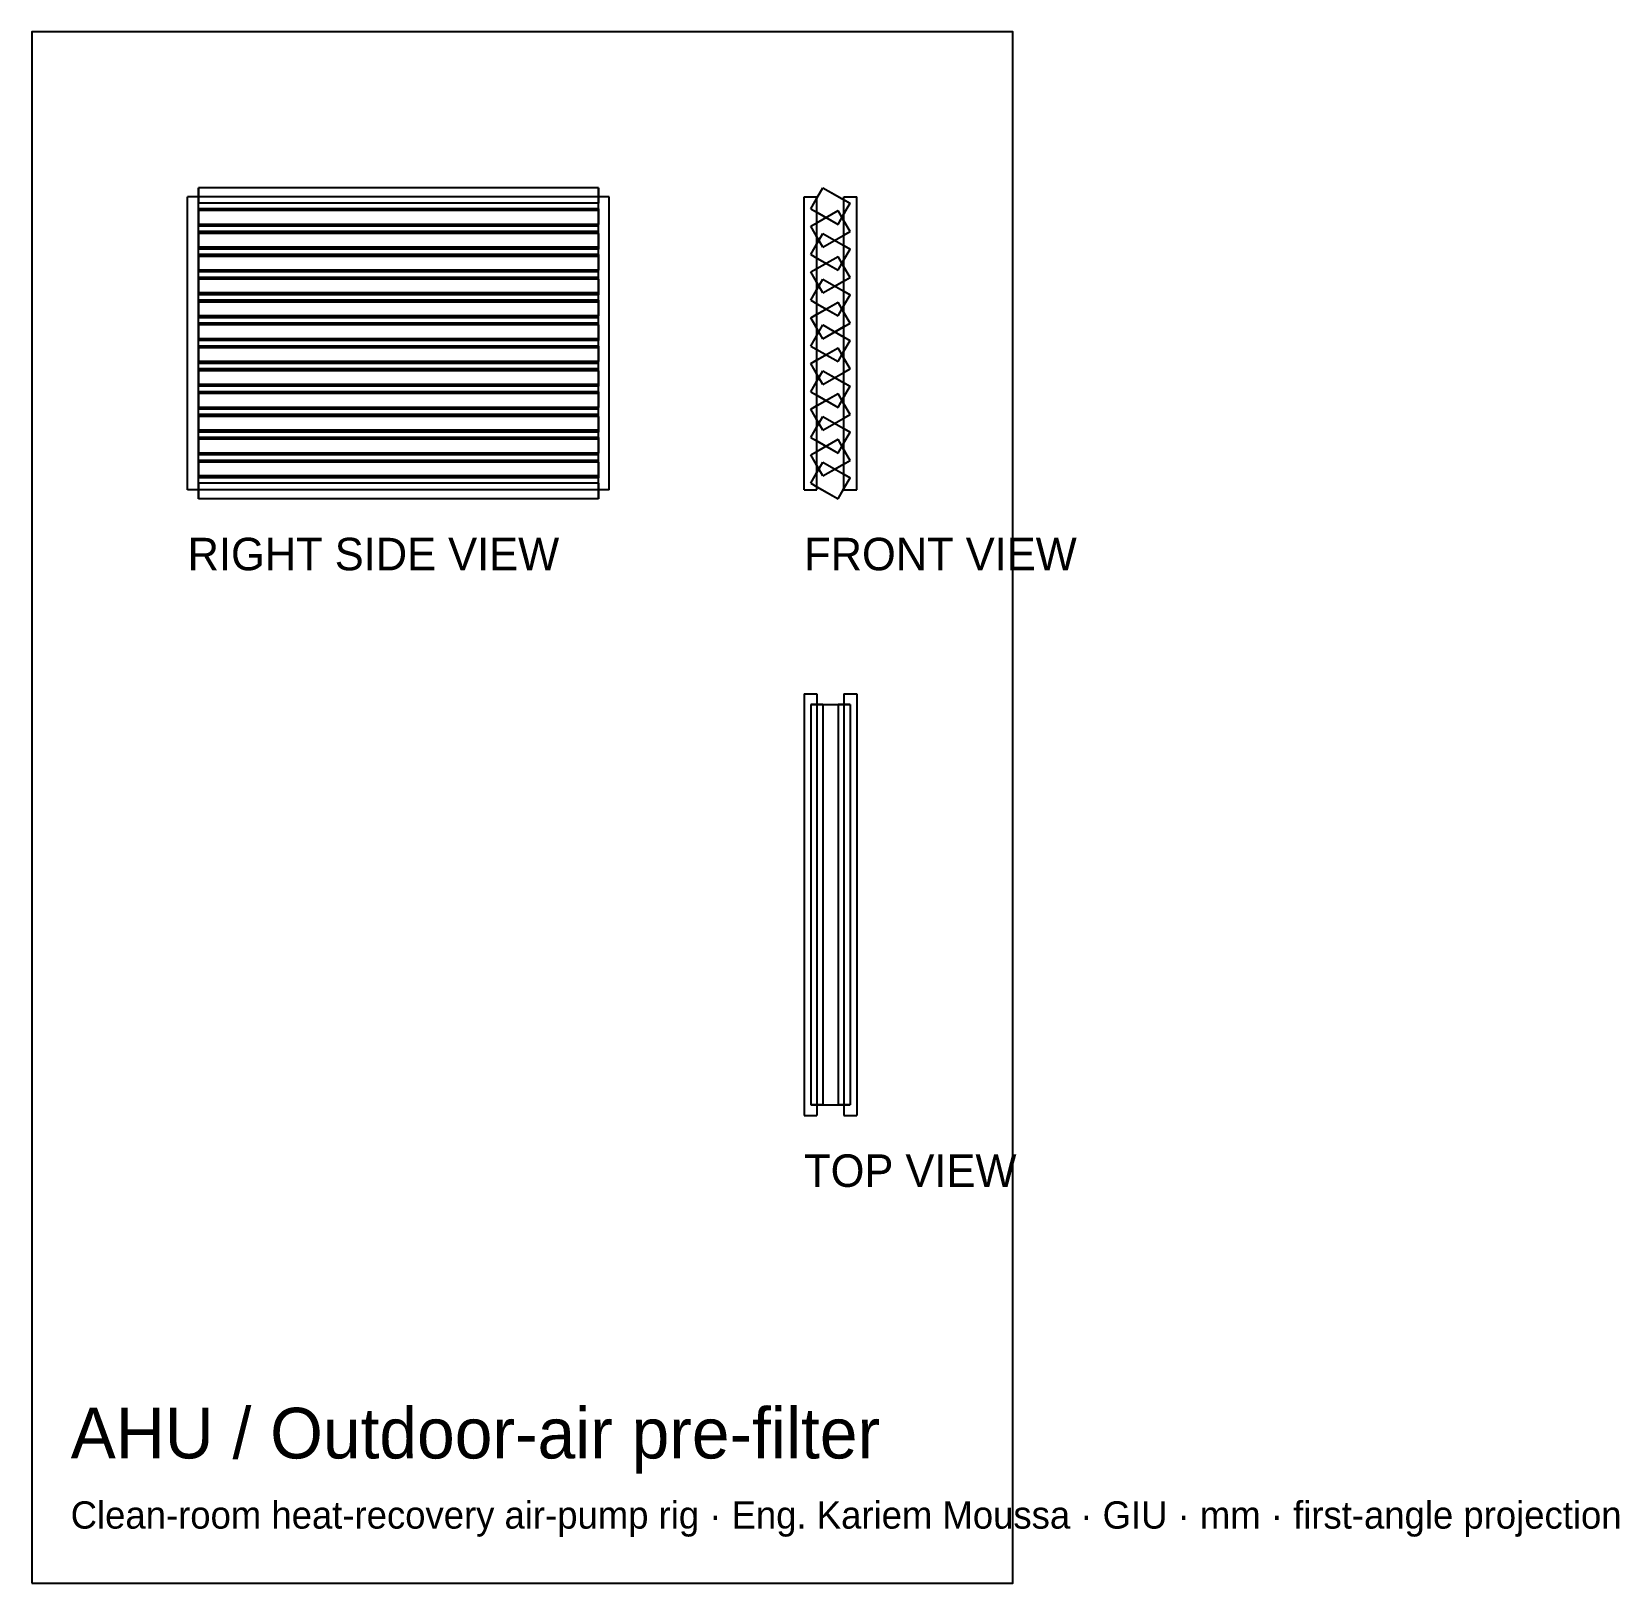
# Model space of a CAD drawing. Header units: millimetres. Extents: x -365 to -242, y -51 to 68.
import ezdxf

# ---------------------------------------------------------------- set-up
doc = ezdxf.new("R2010")
doc.units = ezdxf.units.MM
for name, color, linetype in [('BORDER', 7, 'Continuous'), ('HIDDEN', 8, 'Continuous'), ('TEXT', 5, 'Continuous'), ('VISIBLE', 7, 'Continuous')]:
    doc.layers.add(name, color=color, linetype=linetype)

msp = doc.modelspace()

# ---------------------------------------------------------------- linework, layer by layer
at = {"layer": 'BORDER'}
msp.add_lwpolyline([(-364.59, -51.34), (-289.06, -51.34), (-289.06, 68.05), (-364.59, 68.05)], close=True, dxfattribs=at)
at = {"layer": 'HIDDEN'}
for points in [[(-320.13, 55.35), (-352.59, 55.35)], [(-352.59, 32.8), (-352.59, 55.35)], [(-320.13, 55.35), (-352.59, 55.35)], [(-352.59, 32.8), (-352.59, 55.35)], [(-320.13, 55.35), (-352.59, 55.35)], [(-352.59, 32.8), (-352.59, 55.35)], [(-351.76, 54.43), (-351.76, 56.05)], [(-351.76, 55.35), (-351.76, 54.85)], [(-320.96, 54.43), (-320.96, 56.05)], [(-320.96, 55.35), (-320.96, 54.85)], [(-320.13, 32.8), (-320.13, 55.35)], [(-320.13, 32.8), (-320.13, 55.35)], [(-320.13, 32.8), (-320.13, 55.35)], [(-305.13, 55.35), (-304.14, 55.35)], [(-305.13, 32.8), (-305.13, 55.35)], [(-304.61, 54.43), (-303.69, 56.05)], [(-304.61, 54.43), (-304.14, 55.25)], [(-304.14, 32.8), (-304.14, 55.35)], [(-303.69, 56.05), (-301.59, 54.85)], [(-302.06, 55.35), (-301.06, 55.35)], [(-302.06, 32.8), (-302.06, 55.35)], [(-302.06, 55.12), (-301.59, 54.85)], [(-301.06, 32.8), (-301.06, 55.35)], [(-320.96, 54.85), (-351.76, 54.85)], [(-351.76, 53.23), (-351.76, 54.85)], [(-351.76, 54.43), (-351.76, 53.23)], [(-320.96, 54.43), (-351.76, 54.43)], [(-351.76, 53.09), (-351.76, 54.29)], [(-320.96, 54.29), (-351.76, 54.29)], [(-351.76, 52.67), (-351.76, 54.29)], [(-320.96, 53.23), (-320.96, 54.85)], [(-320.96, 54.43), (-320.96, 53.23)], [(-320.96, 53.09), (-320.96, 54.29)], [(-320.96, 52.67), (-320.96, 54.29)], [(-304.61, 54.43), (-304.14, 54.16)], [(-304.61, 54.43), (-302.51, 53.23)], [(-304.61, 53.09), (-302.51, 54.29)], [(-302.51, 53.23), (-301.59, 54.85)], [(-301.59, 52.67), (-302.51, 54.29)], [(-302.06, 54.03), (-301.59, 54.85)], [(-320.96, 53.23), (-351.76, 53.23)], [(-320.96, 53.09), (-351.76, 53.09)], [(-351.76, 51.47), (-351.76, 53.09)], [(-351.76, 51.47), (-351.76, 52.67)], [(-320.96, 52.67), (-351.76, 52.67)], [(-320.96, 51.47), (-320.96, 53.09)], [(-320.96, 51.47), (-320.96, 52.67)], [(-304.61, 53.09), (-304.14, 53.36)], [(-303.69, 51.47), (-304.61, 53.09)], [(-304.14, 52.27), (-304.61, 53.09)], [(-303.69, 51.47), (-301.59, 52.67)], [(-301.59, 52.67), (-302.06, 53.49)], [(-302.06, 52.4), (-301.59, 52.67)], [(-351.76, 52.53), (-351.76, 51.33)], [(-320.96, 52.53), (-351.76, 52.53)], [(-351.76, 50.91), (-351.76, 52.53)], [(-320.96, 51.47), (-351.76, 51.47)], [(-320.96, 51.33), (-351.76, 51.33)], [(-351.76, 49.71), (-351.76, 51.33)], [(-320.96, 52.53), (-320.96, 51.33)], [(-320.96, 50.91), (-320.96, 52.53)], [(-320.96, 49.71), (-320.96, 51.33)], [(-304.61, 50.91), (-303.69, 52.53)], [(-304.61, 50.91), (-304.14, 51.73)], [(-303.69, 52.53), (-301.59, 51.33)], [(-302.51, 49.71), (-301.59, 51.33)], [(-302.06, 51.6), (-301.59, 51.33)], [(-302.06, 50.51), (-301.59, 51.33)], [(-351.76, 50.91), (-351.76, 49.71)], [(-320.96, 50.91), (-351.76, 50.91)], [(-351.76, 49.57), (-351.76, 50.77)], [(-320.96, 50.77), (-351.76, 50.77)], [(-351.76, 49.15), (-351.76, 50.77)], [(-320.96, 50.91), (-320.96, 49.71)], [(-320.96, 49.57), (-320.96, 50.77)], [(-320.96, 49.15), (-320.96, 50.77)], [(-304.61, 50.91), (-304.14, 50.64)], [(-304.61, 50.91), (-302.51, 49.71)], [(-304.61, 49.57), (-302.51, 50.77)], [(-301.59, 49.15), (-302.51, 50.77)], [(-320.96, 49.71), (-351.76, 49.71)], [(-320.96, 49.57), (-351.76, 49.57)], [(-351.76, 47.95), (-351.76, 49.57)], [(-351.76, 47.95), (-351.76, 49.15)], [(-320.96, 49.15), (-351.76, 49.15)], [(-351.76, 49.01), (-351.76, 47.81)], [(-320.96, 49.01), (-351.76, 49.01)], [(-351.76, 47.39), (-351.76, 49.01)], [(-320.96, 47.95), (-320.96, 49.57)], [(-320.96, 47.95), (-320.96, 49.15)], [(-320.96, 49.01), (-320.96, 47.81)], [(-320.96, 47.39), (-320.96, 49.01)], [(-304.61, 49.57), (-304.14, 49.84)], [(-303.69, 47.95), (-304.61, 49.57)], [(-304.14, 48.75), (-304.61, 49.57)], [(-304.61, 47.39), (-303.69, 49.01)], [(-303.69, 47.95), (-301.59, 49.15)], [(-303.69, 49.01), (-301.59, 47.81)], [(-301.59, 49.15), (-302.06, 49.97)], [(-302.06, 48.88), (-301.59, 49.15)], [(-320.96, 47.95), (-351.76, 47.95)], [(-320.96, 47.81), (-351.76, 47.81)], [(-351.76, 46.19), (-351.76, 47.81)], [(-320.96, 46.19), (-320.96, 47.81)], [(-304.61, 47.39), (-304.14, 48.21)], [(-302.51, 46.19), (-301.59, 47.81)], [(-302.06, 48.08), (-301.59, 47.81)], [(-302.06, 46.99), (-301.59, 47.81)], [(-351.76, 47.39), (-351.76, 46.19)], [(-320.96, 47.39), (-351.76, 47.39)], [(-351.76, 46.05), (-351.76, 47.25)], [(-320.96, 47.25), (-351.76, 47.25)], [(-351.76, 45.63), (-351.76, 47.25)], [(-320.96, 47.39), (-320.96, 46.19)], [(-320.96, 46.05), (-320.96, 47.25)], [(-320.96, 45.63), (-320.96, 47.25)], [(-304.61, 47.39), (-304.14, 47.12)], [(-304.61, 47.39), (-302.51, 46.19)], [(-304.61, 46.05), (-302.51, 47.25)], [(-301.59, 45.63), (-302.51, 47.25)], [(-301.59, 45.63), (-302.06, 46.45)], [(-320.96, 46.19), (-351.76, 46.19)], [(-320.96, 46.05), (-351.76, 46.05)], [(-351.76, 44.43), (-351.76, 46.05)], [(-351.76, 44.43), (-351.76, 45.63)], [(-320.96, 45.63), (-351.76, 45.63)], [(-351.76, 45.49), (-351.76, 44.29)], [(-320.96, 45.49), (-351.76, 45.49)], [(-351.76, 43.87), (-351.76, 45.49)], [(-320.96, 44.43), (-320.96, 46.05)], [(-320.96, 44.43), (-320.96, 45.63)], [(-320.96, 45.49), (-320.96, 44.29)], [(-320.96, 43.87), (-320.96, 45.49)], [(-304.61, 46.05), (-304.14, 46.32)], [(-303.69, 44.43), (-304.61, 46.05)], [(-304.14, 45.23), (-304.61, 46.05)], [(-304.61, 43.87), (-303.69, 45.49)], [(-303.69, 44.43), (-301.59, 45.63)], [(-303.69, 45.49), (-301.59, 44.29)], [(-302.06, 45.36), (-301.59, 45.63)], [(-320.96, 44.43), (-351.76, 44.43)], [(-320.96, 44.29), (-351.76, 44.29)], [(-351.76, 42.67), (-351.76, 44.29)], [(-320.96, 42.67), (-320.96, 44.29)], [(-304.61, 43.87), (-304.14, 44.69)], [(-302.51, 42.67), (-301.59, 44.29)], [(-302.06, 44.56), (-301.59, 44.29)], [(-302.06, 43.47), (-301.59, 44.29)], [(-351.76, 43.87), (-351.76, 42.67)], [(-320.96, 43.87), (-351.76, 43.87)], [(-351.76, 42.53), (-351.76, 43.73)], [(-320.96, 43.73), (-351.76, 43.73)], [(-351.76, 42.11), (-351.76, 43.73)], [(-320.96, 43.87), (-320.96, 42.67)], [(-320.96, 42.53), (-320.96, 43.73)], [(-320.96, 42.11), (-320.96, 43.73)], [(-304.61, 43.87), (-304.14, 43.6)], [(-304.61, 43.87), (-302.51, 42.67)], [(-304.61, 42.53), (-302.51, 43.73)], [(-304.61, 42.53), (-304.14, 42.8)], [(-301.59, 42.11), (-302.51, 43.73)], [(-301.59, 42.11), (-302.06, 42.93)], [(-320.96, 42.67), (-351.76, 42.67)], [(-320.96, 42.53), (-351.76, 42.53)], [(-351.76, 40.91), (-351.76, 42.53)], [(-351.76, 40.91), (-351.76, 42.11)], [(-320.96, 42.11), (-351.76, 42.11)], [(-351.76, 41.97), (-351.76, 40.77)], [(-320.96, 41.97), (-351.76, 41.97)], [(-351.76, 40.35), (-351.76, 41.97)], [(-320.96, 40.91), (-320.96, 42.53)], [(-320.96, 40.91), (-320.96, 42.11)], [(-320.96, 41.97), (-320.96, 40.77)], [(-320.96, 40.35), (-320.96, 41.97)], [(-303.69, 40.91), (-304.61, 42.53)], [(-304.14, 41.71), (-304.61, 42.53)], [(-304.61, 40.35), (-303.69, 41.97)], [(-303.69, 40.91), (-301.59, 42.11)], [(-303.69, 41.97), (-301.59, 40.77)], [(-302.06, 41.84), (-301.59, 42.11)], [(-320.96, 40.91), (-351.76, 40.91)], [(-320.96, 40.77), (-351.76, 40.77)], [(-351.76, 39.15), (-351.76, 40.77)], [(-351.76, 40.35), (-351.76, 39.15)], [(-320.96, 40.35), (-351.76, 40.35)], [(-320.96, 39.15), (-320.96, 40.77)], [(-320.96, 40.35), (-320.96, 39.15)], [(-304.61, 40.35), (-304.14, 41.17)], [(-304.61, 40.35), (-304.14, 40.08)], [(-304.61, 40.35), (-302.51, 39.15)], [(-302.51, 39.15), (-301.59, 40.77)], [(-302.06, 41.04), (-301.59, 40.77)], [(-302.06, 39.95), (-301.59, 40.77)], [(-351.76, 39.01), (-351.76, 40.21)], [(-320.96, 40.21), (-351.76, 40.21)], [(-351.76, 38.59), (-351.76, 40.21)], [(-320.96, 39.15), (-351.76, 39.15)], [(-320.96, 39.01), (-320.96, 40.21)], [(-320.96, 38.59), (-320.96, 40.21)], [(-304.61, 39.01), (-302.51, 40.21)], [(-304.61, 39.01), (-304.14, 39.28)], [(-301.59, 38.59), (-302.51, 40.21)], [(-301.59, 38.59), (-302.06, 39.41)], [(-320.96, 39.01), (-351.76, 39.01)], [(-351.76, 37.39), (-351.76, 39.01)], [(-351.76, 37.39), (-351.76, 38.59)], [(-320.96, 38.59), (-351.76, 38.59)], [(-351.76, 38.45), (-351.76, 37.25)], [(-320.96, 38.45), (-351.76, 38.45)], [(-351.76, 36.83), (-351.76, 38.45)], [(-320.96, 37.39), (-320.96, 39.01)], [(-320.96, 37.39), (-320.96, 38.59)], [(-320.96, 38.45), (-320.96, 37.25)], [(-320.96, 36.83), (-320.96, 38.45)], [(-303.69, 37.39), (-304.61, 39.01)], [(-304.14, 38.19), (-304.61, 39.01)], [(-304.61, 36.83), (-303.69, 38.45)], [(-303.69, 37.39), (-301.59, 38.59)], [(-303.69, 38.45), (-301.59, 37.25)], [(-302.06, 38.32), (-301.59, 38.59)], [(-320.96, 37.39), (-351.76, 37.39)], [(-320.96, 37.25), (-351.76, 37.25)], [(-351.76, 35.63), (-351.76, 37.25)], [(-351.76, 36.83), (-351.76, 35.63)], [(-320.96, 36.83), (-351.76, 36.83)], [(-351.76, 35.49), (-351.76, 36.69)], [(-320.96, 36.69), (-351.76, 36.69)], [(-351.76, 35.07), (-351.76, 36.69)], [(-320.96, 35.63), (-320.96, 37.25)], [(-320.96, 36.83), (-320.96, 35.63)], [(-320.96, 35.49), (-320.96, 36.69)], [(-320.96, 35.07), (-320.96, 36.69)], [(-304.61, 36.83), (-304.14, 37.65)], [(-304.61, 36.83), (-304.14, 36.56)], [(-304.61, 36.83), (-302.51, 35.63)], [(-304.61, 35.49), (-302.51, 36.69)], [(-302.51, 35.63), (-301.59, 37.25)], [(-301.59, 35.07), (-302.51, 36.69)], [(-302.06, 37.52), (-301.59, 37.25)], [(-302.06, 36.43), (-301.59, 37.25)], [(-320.96, 35.63), (-351.76, 35.63)], [(-320.96, 35.49), (-351.76, 35.49)], [(-351.76, 33.87), (-351.76, 35.49)], [(-320.96, 33.87), (-320.96, 35.49)], [(-304.61, 35.49), (-304.14, 35.76)], [(-303.69, 33.87), (-304.61, 35.49)], [(-304.14, 34.67), (-304.61, 35.49)], [(-301.59, 35.07), (-302.06, 35.89)], [(-351.76, 33.87), (-351.76, 35.07)], [(-320.96, 35.07), (-351.76, 35.07)], [(-351.76, 34.93), (-351.76, 33.73)], [(-320.96, 34.93), (-351.76, 34.93)], [(-351.76, 33.31), (-351.76, 34.93)], [(-320.96, 33.87), (-320.96, 35.07)], [(-320.96, 34.93), (-320.96, 33.73)], [(-320.96, 33.31), (-320.96, 34.93)], [(-304.61, 33.31), (-303.69, 34.93)], [(-303.69, 33.87), (-301.59, 35.07)], [(-303.69, 34.93), (-301.59, 33.73)], [(-302.06, 34.8), (-301.59, 35.07)], [(-320.96, 33.87), (-351.76, 33.87)], [(-320.96, 33.73), (-351.76, 33.73)], [(-351.76, 32.8), (-351.76, 33.73)], [(-351.76, 33.31), (-351.76, 32.11)], [(-320.96, 33.31), (-351.76, 33.31)], [(-320.96, 32.8), (-320.96, 33.73)], [(-320.96, 33.31), (-320.96, 32.11)], [(-304.61, 33.31), (-304.14, 34.13)], [(-304.61, 33.31), (-304.14, 33.04)], [(-304.61, 33.31), (-302.51, 32.11)], [(-302.51, 32.11), (-301.59, 33.73)], [(-302.06, 34), (-301.59, 33.73)], [(-302.06, 32.91), (-301.59, 33.73)], [(-320.13, 32.8), (-352.59, 32.8)], [(-320.13, 32.8), (-352.59, 32.8)], [(-320.13, 32.8), (-352.59, 32.8)], [(-305.13, 32.8), (-304.14, 32.8)], [(-302.06, 32.8), (-301.06, 32.8)], [(-305.13, 17.11), (-304.14, 17.11)], [(-305.13, 17.11), (-305.13, -15.34)], [(-304.61, 16.28), (-302.51, 16.28)], [(-304.61, 16.28), (-303.69, 16.28)], [(-304.61, 16.28), (-304.61, -14.52)], [(-304.61, 16.28), (-302.51, 16.28)], [(-303.69, 16.28), (-304.61, 16.28)], [(-304.61, 16.28), (-304.61, -14.52)], [(-304.61, 16.28), (-302.51, 16.28)], [(-304.61, 16.28), (-303.69, 16.28)], [(-304.61, 16.28), (-304.61, -14.52)], [(-304.61, 16.28), (-302.51, 16.28)], [(-303.69, 16.28), (-304.61, 16.28)], [(-304.61, 16.28), (-304.61, -14.52)], [(-304.61, 16.28), (-302.51, 16.28)], [(-304.61, 16.28), (-303.69, 16.28)], [(-304.61, 16.28), (-304.61, -14.52)], [(-304.61, 16.28), (-302.51, 16.28)], [(-303.69, 16.28), (-304.61, 16.28)], [(-304.61, 16.28), (-304.61, -14.52)], [(-304.61, 16.28), (-302.51, 16.28)], [(-304.61, 16.28), (-303.69, 16.28)], [(-304.61, 16.28), (-304.61, -14.52)], [(-304.61, 16.28), (-302.51, 16.28)], [(-303.69, 16.28), (-304.61, 16.28)], [(-304.61, 16.28), (-304.61, -14.52)], [(-304.61, 16.28), (-302.51, 16.28)], [(-304.61, 16.28), (-303.69, 16.28)], [(-304.61, 16.28), (-304.61, -14.52)], [(-304.61, 16.28), (-302.51, 16.28)], [(-303.69, 16.28), (-304.61, 16.28)], [(-304.61, 16.28), (-304.61, -14.52)], [(-304.61, 16.28), (-302.51, 16.28)], [(-304.61, 16.28), (-303.69, 16.28)], [(-304.61, 16.28), (-304.61, -14.52)], [(-304.61, 16.28), (-302.51, 16.28)], [(-303.69, 16.28), (-304.61, 16.28)], [(-304.61, 16.28), (-304.61, -14.52)], [(-304.61, 16.28), (-302.51, 16.28)], [(-304.61, 16.28), (-304.14, 16.28)], [(-304.61, 16.28), (-304.61, -14.52)], [(-304.14, 17.11), (-304.14, -15.34)], [(-303.69, 16.28), (-301.59, 16.28)], [(-303.69, 16.28), (-303.69, -14.52)], [(-303.69, 16.28), (-301.59, 16.28)], [(-303.69, 16.28), (-303.69, -14.52)], [(-303.69, 16.28), (-301.59, 16.28)], [(-303.69, 16.28), (-303.69, -14.52)], [(-303.69, 16.28), (-301.59, 16.28)], [(-303.69, 16.28), (-303.69, -14.52)], [(-303.69, 16.28), (-301.59, 16.28)], [(-303.69, 16.28), (-303.69, -14.52)], [(-303.69, 16.28), (-301.59, 16.28)], [(-303.69, 16.28), (-303.69, -14.52)], [(-303.69, 16.28), (-301.59, 16.28)], [(-303.69, 16.28), (-303.69, -14.52)], [(-303.69, 16.28), (-301.59, 16.28)], [(-303.69, 16.28), (-303.69, -14.52)], [(-303.69, 16.28), (-301.59, 16.28)], [(-303.69, 16.28), (-303.69, -14.52)], [(-303.69, 16.28), (-301.59, 16.28)], [(-303.69, 16.28), (-303.69, -14.52)], [(-303.69, 16.28), (-301.59, 16.28)], [(-303.69, 16.28), (-303.69, -14.52)], [(-303.69, 16.28), (-301.59, 16.28)], [(-303.69, 16.28), (-303.69, -14.52)], [(-302.51, 16.28), (-301.59, 16.28)], [(-302.51, 16.28), (-302.51, -14.52)], [(-301.59, 16.28), (-302.51, 16.28)], [(-302.51, 16.28), (-302.51, -14.52)], [(-302.51, 16.28), (-301.59, 16.28)], [(-302.51, 16.28), (-302.51, -14.52)], [(-301.59, 16.28), (-302.51, 16.28)], [(-302.51, 16.28), (-302.51, -14.52)], [(-302.51, 16.28), (-301.59, 16.28)], [(-302.51, 16.28), (-302.51, -14.52)], [(-301.59, 16.28), (-302.51, 16.28)], [(-302.51, 16.28), (-302.51, -14.52)], [(-302.51, 16.28), (-301.59, 16.28)], [(-302.51, 16.28), (-302.51, -14.52)], [(-301.59, 16.28), (-302.51, 16.28)], [(-302.51, 16.28), (-302.51, -14.52)], [(-302.51, 16.28), (-301.59, 16.28)], [(-302.51, 16.28), (-302.51, -14.52)], [(-301.59, 16.28), (-302.51, 16.28)], [(-302.51, 16.28), (-302.51, -14.52)], [(-302.51, 16.28), (-301.59, 16.28)], [(-302.51, 16.28), (-302.51, -14.52)], [(-301.59, 16.28), (-302.51, 16.28)], [(-302.51, 16.28), (-302.51, -14.52)], [(-302.51, 16.28), (-301.59, 16.28)], [(-302.51, 16.28), (-302.51, -14.52)], [(-302.06, 17.11), (-301.06, 17.11)], [(-302.06, 17.11), (-302.06, -15.34)], [(-302.06, 16.28), (-301.59, 16.28)], [(-301.59, 16.28), (-301.59, -14.52)], [(-301.59, 16.28), (-301.59, -14.52)], [(-301.59, 16.28), (-301.59, -14.52)], [(-301.59, 16.28), (-301.59, -14.52)], [(-301.59, 16.28), (-301.59, -14.52)], [(-301.59, 16.28), (-301.59, -14.52)], [(-301.59, 16.28), (-301.59, -14.52)], [(-301.59, 16.28), (-301.59, -14.52)], [(-301.59, 16.28), (-301.59, -14.52)], [(-301.59, 16.28), (-301.59, -14.52)], [(-301.59, 16.28), (-301.59, -14.52)], [(-301.59, 16.28), (-301.59, -14.52)], [(-301.59, 16.28), (-301.59, -14.52)], [(-301.06, 17.11), (-301.06, -15.34)], [(-304.61, -14.52), (-302.51, -14.52)], [(-304.61, -14.52), (-303.69, -14.52)], [(-304.61, -14.52), (-302.51, -14.52)], [(-303.69, -14.52), (-304.61, -14.52)], [(-304.61, -14.52), (-302.51, -14.52)], [(-304.61, -14.52), (-303.69, -14.52)], [(-304.61, -14.52), (-302.51, -14.52)], [(-303.69, -14.52), (-304.61, -14.52)], [(-304.61, -14.52), (-302.51, -14.52)], [(-304.61, -14.52), (-303.69, -14.52)], [(-304.61, -14.52), (-302.51, -14.52)], [(-303.69, -14.52), (-304.61, -14.52)], [(-304.61, -14.52), (-302.51, -14.52)], [(-304.61, -14.52), (-303.69, -14.52)], [(-304.61, -14.52), (-302.51, -14.52)], [(-303.69, -14.52), (-304.61, -14.52)], [(-304.61, -14.52), (-302.51, -14.52)], [(-304.61, -14.52), (-303.69, -14.52)], [(-304.61, -14.52), (-302.51, -14.52)], [(-303.69, -14.52), (-304.61, -14.52)], [(-304.61, -14.52), (-302.51, -14.52)], [(-304.61, -14.52), (-303.69, -14.52)], [(-304.61, -14.52), (-302.51, -14.52)], [(-303.69, -14.52), (-304.61, -14.52)], [(-304.61, -14.52), (-302.51, -14.52)], [(-304.61, -14.52), (-304.14, -14.52)], [(-303.69, -14.52), (-301.59, -14.52)], [(-303.69, -14.52), (-301.59, -14.52)], [(-303.69, -14.52), (-301.59, -14.52)], [(-303.69, -14.52), (-301.59, -14.52)], [(-303.69, -14.52), (-301.59, -14.52)], [(-303.69, -14.52), (-301.59, -14.52)], [(-303.69, -14.52), (-301.59, -14.52)], [(-303.69, -14.52), (-301.59, -14.52)], [(-303.69, -14.52), (-301.59, -14.52)], [(-303.69, -14.52), (-301.59, -14.52)], [(-303.69, -14.52), (-301.59, -14.52)], [(-303.69, -14.52), (-301.59, -14.52)], [(-302.51, -14.52), (-301.59, -14.52)], [(-301.59, -14.52), (-302.51, -14.52)], [(-302.51, -14.52), (-301.59, -14.52)], [(-301.59, -14.52), (-302.51, -14.52)], [(-302.51, -14.52), (-301.59, -14.52)], [(-301.59, -14.52), (-302.51, -14.52)], [(-302.51, -14.52), (-301.59, -14.52)], [(-301.59, -14.52), (-302.51, -14.52)], [(-302.51, -14.52), (-301.59, -14.52)], [(-301.59, -14.52), (-302.51, -14.52)], [(-302.51, -14.52), (-301.59, -14.52)], [(-301.59, -14.52), (-302.51, -14.52)], [(-302.51, -14.52), (-301.59, -14.52)], [(-302.06, -14.52), (-301.59, -14.52)], [(-305.13, -15.34), (-304.14, -15.34)], [(-302.06, -15.34), (-301.06, -15.34)]]:
    msp.add_lwpolyline(points, dxfattribs=at)
at = {"layer": 'VISIBLE'}
for points in [[(-320.13, 55.35), (-352.59, 55.35)], [(-352.59, 32.8), (-352.59, 55.35)], [(-351.76, 56.05), (-351.76, 55.35)], [(-320.96, 56.05), (-351.76, 56.05)], [(-320.96, 56.05), (-320.96, 55.35)], [(-320.13, 32.8), (-320.13, 55.35)], [(-305.13, 55.35), (-304.14, 55.35)], [(-305.13, 32.8), (-305.13, 55.35)], [(-304.14, 55.25), (-303.69, 56.05)], [(-304.14, 32.8), (-304.14, 55.35)], [(-303.69, 56.05), (-302.06, 55.12)], [(-302.06, 55.35), (-301.06, 55.35)], [(-302.06, 32.8), (-302.06, 55.35)], [(-301.06, 32.8), (-301.06, 55.35)], [(-304.14, 53.36), (-302.51, 54.29)], [(-304.14, 54.16), (-302.51, 53.23)], [(-302.06, 53.49), (-302.51, 54.29)], [(-302.51, 53.23), (-302.06, 54.03)], [(-304.14, 51.73), (-303.69, 52.53)], [(-303.69, 51.47), (-304.14, 52.27)], [(-303.69, 52.53), (-302.06, 51.6)], [(-303.69, 51.47), (-302.06, 52.4)], [(-304.14, 49.84), (-302.51, 50.77)], [(-304.14, 50.64), (-302.51, 49.71)], [(-302.06, 49.97), (-302.51, 50.77)], [(-302.51, 49.71), (-302.06, 50.51)], [(-304.14, 48.21), (-303.69, 49.01)], [(-303.69, 49.01), (-302.06, 48.08)], [(-303.69, 47.95), (-304.14, 48.75)], [(-303.69, 47.95), (-302.06, 48.88)], [(-304.14, 46.32), (-302.51, 47.25)], [(-304.14, 47.12), (-302.51, 46.19)], [(-302.06, 46.45), (-302.51, 47.25)], [(-302.51, 46.19), (-302.06, 46.99)], [(-304.14, 44.69), (-303.69, 45.49)], [(-303.69, 44.43), (-304.14, 45.23)], [(-303.69, 45.49), (-302.06, 44.56)], [(-303.69, 44.43), (-302.06, 45.36)], [(-304.14, 42.8), (-302.51, 43.73)], [(-304.14, 43.6), (-302.51, 42.67)], [(-302.06, 42.93), (-302.51, 43.73)], [(-302.51, 42.67), (-302.06, 43.47)], [(-304.14, 41.17), (-303.69, 41.97)], [(-303.69, 40.91), (-304.14, 41.71)], [(-303.69, 41.97), (-302.06, 41.04)], [(-303.69, 40.91), (-302.06, 41.84)], [(-304.14, 39.28), (-302.51, 40.21)], [(-304.14, 40.08), (-302.51, 39.15)], [(-302.06, 39.41), (-302.51, 40.21)], [(-302.51, 39.15), (-302.06, 39.95)], [(-304.14, 37.65), (-303.69, 38.45)], [(-303.69, 37.39), (-304.14, 38.19)], [(-303.69, 38.45), (-302.06, 37.52)], [(-303.69, 37.39), (-302.06, 38.32)], [(-304.14, 35.76), (-302.51, 36.69)], [(-302.06, 35.89), (-302.51, 36.69)], [(-304.14, 36.56), (-302.51, 35.63)], [(-302.51, 35.63), (-302.06, 36.43)], [(-304.14, 34.13), (-303.69, 34.93)], [(-303.69, 33.87), (-304.14, 34.67)], [(-303.69, 34.93), (-302.06, 34)], [(-303.69, 33.87), (-302.06, 34.8)], [(-304.14, 33.04), (-302.51, 32.11)], [(-320.13, 32.8), (-352.59, 32.8)], [(-351.76, 32.11), (-351.76, 32.8)], [(-320.96, 32.11), (-351.76, 32.11)], [(-320.96, 32.11), (-320.96, 32.8)], [(-305.13, 32.8), (-304.14, 32.8)], [(-302.51, 32.11), (-302.06, 32.91)], [(-302.06, 32.8), (-301.06, 32.8)], [(-305.13, 17.11), (-304.14, 17.11)], [(-305.13, 17.11), (-305.13, -15.34)], [(-304.14, 17.11), (-304.14, -15.34)], [(-304.14, 16.28), (-303.69, 16.28)], [(-303.69, 16.28), (-302.06, 16.28)], [(-303.69, 16.28), (-303.69, -14.52)], [(-302.06, 17.11), (-301.06, 17.11)], [(-302.06, 17.11), (-302.06, -15.34)], [(-301.06, 17.11), (-301.06, -15.34)], [(-304.14, -14.52), (-303.69, -14.52)], [(-303.69, -14.52), (-302.06, -14.52)], [(-305.13, -15.34), (-304.14, -15.34)], [(-302.06, -15.34), (-301.06, -15.34)]]:
    msp.add_lwpolyline(points, dxfattribs=at)

# ---------------------------------------------------------------- texts
at = {"layer": 'TEXT'}
for s, height, p in [('RIGHT SIDE VIEW', 2.5, (-352.59, 26.61)), ('FRONT VIEW', 2.5, (-305.13, 26.61)), ('TOP VIEW', 2.5, (-305.13, -20.84)), ('AHU / Outdoor-air pre-filter', 3.9, (-361.59, -41.74)), ('Clean-room heat-recovery air-pump rig · Eng. Kariem Moussa · GIU · mm · first-angle projection', 2.1, (-361.59, -47.14))]:
    msp.add_text(s, height=height, dxfattribs=at).set_placement(p)

doc.saveas('drawing.dxf')
